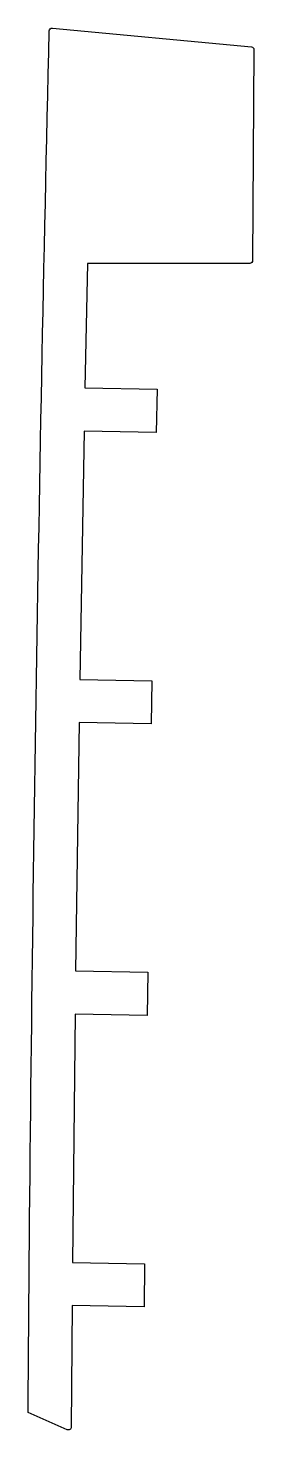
# Model space of a CAD drawing. Extents: x 1473.3 to 1488.9, y -80.9 to 16.3.
import ezdxf

# ---------------------------------------------------------------- set-up
doc = ezdxf.new("R2010")
doc.units = 0
doc.header["$LTSCALE"] = 15
doc.layers.get('0').update_dxf_attribs({"linetype": 'CONTINUOUS'})

msp = doc.modelspace()

# ---------------------------------------------------------------- linework, layer by layer
msp.add_lwpolyline([(1481.363, -69.325), (1481.337, -72.325), (1476.338, -72.235), (1476.274, -80.655, -0.540224), (1475.993, -80.836), (1473.281, -79.631, -0.004107), (1474.749, 16.146, -0.434942), (1474.968, 16.341), (1488.757, 15.044, -0.38888), (1488.939, 14.843), (1488.843, 0.225, -0.412297), (1488.643, 0.026), (1477.393, 0.026), (1477.22, -8.605), (1482.219, -8.702), (1482.164, -11.702), (1477.162, -11.605), (1476.864, -28.814), (1481.864, -28.908), (1481.819, -31.908), (1476.818, -31.814), (1476.579, -49.023), (1481.578, -49.116), (1481.543, -52.116), (1476.543, -52.024), (1476.364, -69.234)], format="xyb", close=True)

doc.saveas('drawing.dxf')
